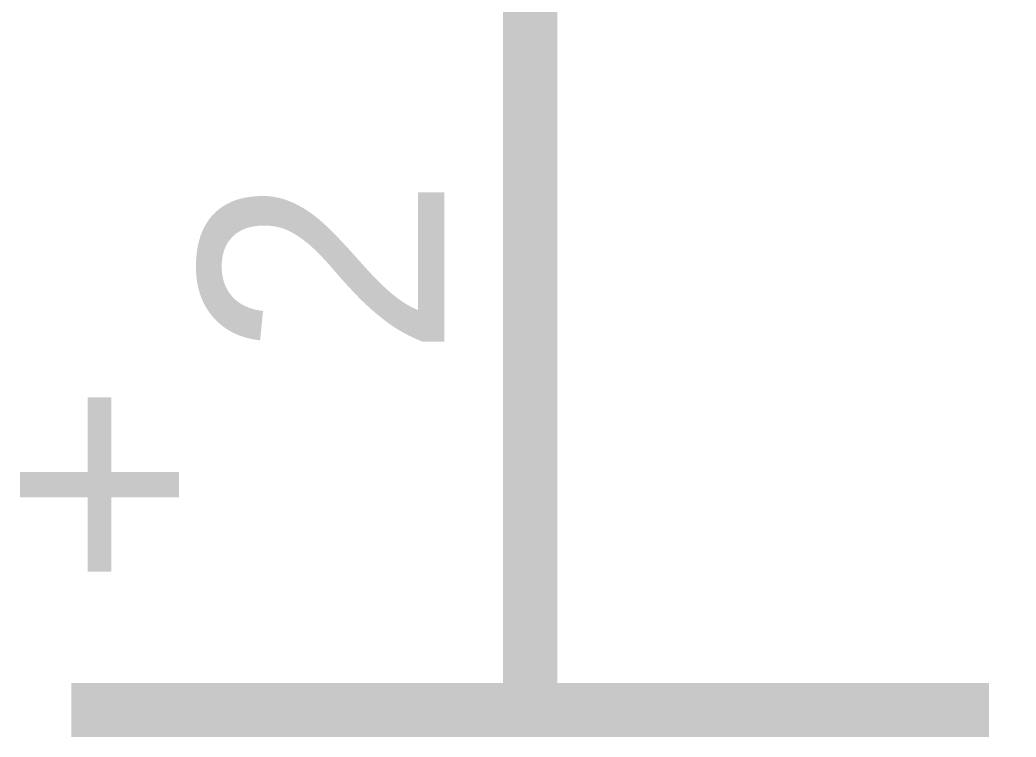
# Model space of a CAD drawing. Header units: inches. Extents: x 0 to 9.5, y -0.01 to 7.51.
# Drawn here: x 2.8897 to 3.1064, y 6.2137 to 6.3697 of the extents above; entities that cross this region are included whole.
import ezdxf

# ---------------------------------------------------------------- set-up
doc = ezdxf.new("R2010")
doc.units = ezdxf.units.IN
doc.header["$MEASUREMENT"] = 0
doc.layers.add('Sheet', color=255, linetype='Continuous')

msp = doc.modelspace()

# ---------------------------------------------------------------- linework, layer by layer
at = {"layer": 'Sheet'}
for points in [[(3.0007, 6.29949, 0.0118, 0.0118, 0), (3.0007, 6.49991, 0.0118, 0.0118, 0)], [(3.0007, 6.21959, 0.0118, 0.0118, 0), (3.0007, 6.29949, 0.0118, 0.0118, 0)], [(3.0007, 6.21959, 0.0118, 0.0118, 0), (3.0007, 6.24956, 0.0118, 0.0118, 0)], [(2.90085, 6.21959, 0.0118, 0.0118, 0), (3.10055, 6.21959, 0.0118, 0.0118, 0)]]:
    msp.add_lwpolyline(points, format="xyseb", dxfattribs=at)

# ---------------------------------------------------------------- texts
msp.add_text('2', height=0.05327, rotation=90, dxfattribs=at).set_placement((2.98206, 6.29616))
msp.add_text('+', height=0.05327, dxfattribs=at).set_placement((2.88621, 6.2429))

doc.saveas('drawing.dxf')
